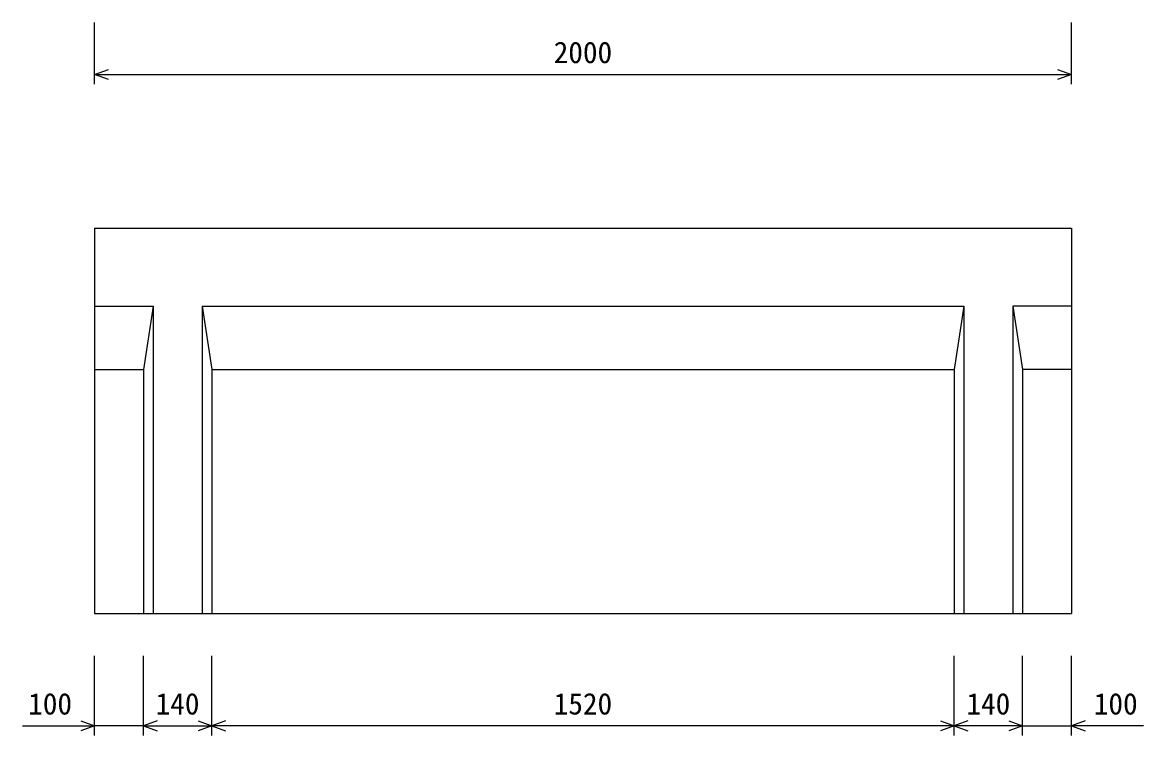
# Model space of a CAD drawing. Units: millimetres, scale not verified. Extents: x -16800 to 16800, y -5940 to 5940.
# Drawn here: x -9591 to -7296, y 1271 to 2733 of the extents above; entities that cross this region are included whole.
import ezdxf
from ezdxf.enums import TextEntityAlignment as Align

# ---------------------------------------------------------------- set-up
doc = ezdxf.new("R2010")
doc.units = ezdxf.units.MM
doc.header["$LTSCALE"] = 20
doc.layers.add('0-0_DIM', color=7, linetype='Continuous', lineweight=25)
doc.layers.add('0-5_OUTLINE', color=3, linetype='Continuous', lineweight=25)
doc.styles.add('ＭＳ ゴシック', font='')
doc.styles.get('ＭＳ ゴシック').set_extended_font_data('MS Gothic')

msp = doc.modelspace()

# ---------------------------------------------------------------- linework, layer by layer
at = {"layer": '0-0_DIM'}
for p, q in [((-9443.72, 2606.26), (-9443.72, 2732.93)), ((-7443.72, 2606.26), (-7443.72, 2732.93)), ((-9443.72, 2626.26), (-7443.72, 2626.26)), ((-9443.72, 1271.38), (-9443.72, 1435.14)), ((-9343.72, 1271.38), (-9343.72, 1435.14)), ((-9203.72, 1271.38), (-9203.72, 1435.14)), ((-7683.72, 1271.38), (-7683.72, 1435.14)), ((-7543.72, 1271.38), (-7543.72, 1435.14)), ((-7443.72, 1271.38), (-7443.72, 1435.14)), ((-9591.45, 1291.38), (-9443.72, 1291.38)), ((-9343.72, 1291.38), (-9443.72, 1291.38)), ((-9343.72, 1291.38), (-9203.72, 1291.38)), ((-7683.72, 1291.38), (-9203.72, 1291.38)), ((-7543.72, 1291.38), (-7683.72, 1291.38)), ((-7543.72, 1291.38), (-7443.72, 1291.38)), ((-7295.99, 1291.38), (-7443.72, 1291.38))]:
    msp.add_line(p, q, dxfattribs=at)
for points in [[(-9415.53, 2616), (-9443.72, 2626.26), (-9415.53, 2636.52)], [(-7471.91, 2636.52), (-7443.72, 2626.26), (-7471.91, 2616)], [(-9471.91, 1301.64), (-9443.72, 1291.38), (-9471.91, 1281.12)], [(-9315.53, 1301.64), (-9343.72, 1291.38), (-9315.53, 1281.12)], [(-9231.91, 1301.64), (-9203.72, 1291.38), (-9231.91, 1281.12)], [(-9175.53, 1301.64), (-9203.72, 1291.38), (-9175.53, 1281.12)], [(-7711.91, 1301.64), (-7683.72, 1291.38), (-7711.91, 1281.12)], [(-7655.53, 1301.64), (-7683.72, 1291.38), (-7655.53, 1281.12)], [(-7571.91, 1301.64), (-7543.72, 1291.38), (-7571.91, 1281.12)], [(-7415.53, 1301.64), (-7443.72, 1291.38), (-7415.53, 1281.12)]]:
    msp.add_lwpolyline(points, dxfattribs=at)
at = {"layer": '0-5_OUTLINE'}
for p, q in [((-9443.72, 2311.31), (-7443.72, 2311.31)), ((-9443.72, 2311.31), (-9443.72, 1521.31)), ((-7443.72, 2311.31), (-7443.72, 1521.31)), ((-9443.72, 2151.31), (-9323.72, 2151.31)), ((-9323.72, 2151.31), (-9343.72, 2021.31)), ((-9323.72, 2151.31), (-9323.72, 1521.31)), ((-9223.72, 2151.31), (-9203.72, 2021.31)), ((-9223.72, 2151.31), (-7663.72, 2151.31)), ((-9223.72, 2151.31), (-9223.72, 1521.31)), ((-7663.72, 2151.31), (-7683.72, 2021.31)), ((-7663.72, 2151.31), (-7663.72, 1521.31)), ((-7563.72, 2151.31), (-7543.72, 2021.31)), ((-7443.72, 2151.31), (-7563.72, 2151.31)), ((-7563.72, 2151.31), (-7563.72, 1521.31)), ((-9443.72, 2021.31), (-9343.72, 2021.31)), ((-9343.72, 2021.31), (-9343.72, 1521.31)), ((-9203.72, 2021.31), (-7683.72, 2021.31)), ((-9203.72, 2021.31), (-9203.72, 1521.31)), ((-7683.72, 2021.31), (-7683.72, 1521.31)), ((-7443.72, 2021.31), (-7543.72, 2021.31)), ((-7543.72, 2021.31), (-7543.72, 1521.31)), ((-9443.72, 1521.31), (-7443.72, 1521.31))]:
    msp.add_line(p, q, dxfattribs=at)

# ---------------------------------------------------------------- texts
at = {"layer": '0-0_DIM', "style": 'ＭＳ ゴシック'}
for s, p in [('2000', (-8503.72, 2636.26)), ('100', (-9579.61, 1301.38)), ('140', (-9318.72, 1301.38)), ('1520', (-8503.72, 1301.38)), ('140', (-7658.72, 1301.38)), ('100', (-7397.83, 1301.38))]:
    msp.add_text(s, height=43.99, dxfattribs=at).set_placement(p, align=Align.BOTTOM_LEFT)

doc.saveas('drawing.dxf')
